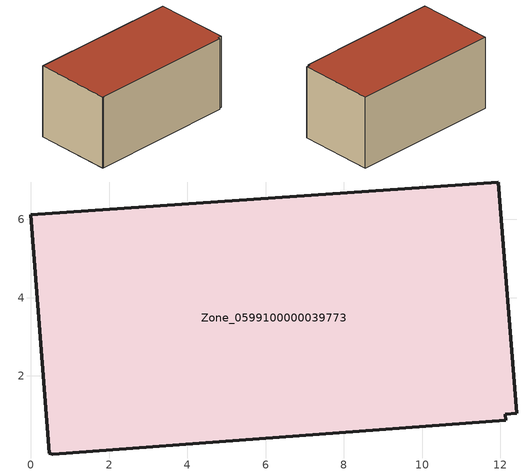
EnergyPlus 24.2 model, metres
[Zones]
Zone_0599100000039773
 floor ground (C_G): 12.13,0.86 0.56,0.01 0.47,0.02 0,6.12 11.95,6.96 12.42,1.05 12.12,1.02 z0
 wall outside (C_F): 11.95,6.96 0,6.12 0.47,0.02 0.56,0.01 12.13,0.86 12.12,1.02 12.42,1.05 11.95,6.96 z0:5.92
 roof outside (C_R): 0.47,0.02 0.56,0.01 12.13,0.86 12.12,1.02 12.42,1.05 11.95,6.96 0,6.12 z5.92
[BUILDING]
Pand.0599100000039773: North Axis=0; Terrain=City; Loads Convergence Tolerance Value=0.04; Temperature Convergence Tolerance Value=0.4; Solar Distribution=FullExterior; Maximum Number of Warmup Days=25; Minimum Number of Warmup Days=1
[Site:Location]
Rotterdam.The.Hague.AP_ZH_NLD Design_Conditions: Latitude=51.96; Longitude=4.45; Time Zone=1; Elevation=-4.5
[SITE:GROUNDTEMPERATURE:BUILDINGSURFACE]
18, 18, 18, 18, 18, 18, 18, 18, 18, 18, 18, 18
[MATERIAL] Thermal Absorptance=0.9; Solar Absorptance=0.7; Visible Absorptance=0.7
Name | Roughness | Thickness | Conductivity | Density | Specific Heat
G.TI.1946-1964 | MediumSmooth | 0.15 | 1 | 540 | 1210
F.TI.1946-1964 | Rough | 0.3 | 0.857143 | 1920 | 840
R.TI.1946-1964 | MediumRough | 0.2 | 0.277778 | 1500 | 1000
[CONSTRUCTION]
C_G: G.TI.1946-1964
C_F: F.TI.1946-1964
C_R: R.TI.1946-1964
[ZONE]
Zone_0599100000039773: Type=1; Multiplier=1; Ceiling Height=Autocalculate; Volume=Autocalculate; Floor Area=autocalculate; Part of Total Floor Area=Yes
[ZONEINFILTRATION:DESIGNFLOWRATE]
Infil_Zone_0599100000039773: Zone or ZoneList or Space or SpaceList=Zone_0599100000039773; Schedule=AlwaysOn; Design Flow Rate Calculation Method=Flow/Area; Flow Rate per Floor Area=0.003; Constant Term Coefficient=1; Temperature Term Coefficient=0; Velocity Term Coefficient=0; Velocity Squared Term Coefficient=0
[HVACTEMPLATE:ZONE:IDEALLOADSAIRSYSTEM]
Zone_0599100000039773: Maximum Heating Supply Air Temperature=50; Minimum Cooling Supply Air Temperature=13; Maximum Heating Supply Air Humidity Ratio=0.0156; Minimum Cooling Supply Air Humidity Ratio=0.0077; Heating Limit=NoLimit; Cooling Limit=NoLimit; Dehumidification Control Type=ConstantSensibleHeatRatio; Cooling Sensible Heat Ratio=0.7; Dehumidification Setpoint=60; Humidification Control Type=None; Humidification Setpoint=30; Outdoor Air Method=None; Outdoor Air Flow Rate per Person=0.00944; Outdoor Air Flow Rate per Zone Floor Area=0; Outdoor Air Flow Rate per Zone=0; Demand Controlled Ventilation Type=None; Outdoor Air Economizer Type=NoEconomizer; Heat Recovery Type=None; Sensible Heat Recovery Effectiveness=0.7; Latent Heat Recovery Effectiveness=0.65
[ZONECONTROL:THERMOSTAT]
ThermostatControl_Zone_0599100000039773: Zone or ZoneList=Zone_0599100000039773; Control Type Schedule=DualSetpointControlType; Control 1=Thermostat_Zone_0599100000039773; Temperature Difference Between Cutout And Setpoint=0
[THERMOSTATSETPOINT:DUALSETPOINT]
Thermostat_Zone_0599100000039773: Heating Setpoint Temperature Schedule=HeatingSetpoint_Zone_0599100000039773; Cooling Setpoint Temperature Schedule=CoolingSetpoint_Zone_0599100000039773
[SCHEDULE:COMPACT]
HeatingSetpoint_Zone_0599100000039773: Through: 12/31, For: AllDays, Until: 24:00, 21
CoolingSetpoint_Zone_0599100000039773: Through: 12/31, For: AllDays, Until: 24:00, 24
DualSetpointControlType: Through: 12/31, For: AllDays, Until: 24:00, 4
AlwaysOn: Through: 12/31, For: AllDays, Until: 24:00, 1
